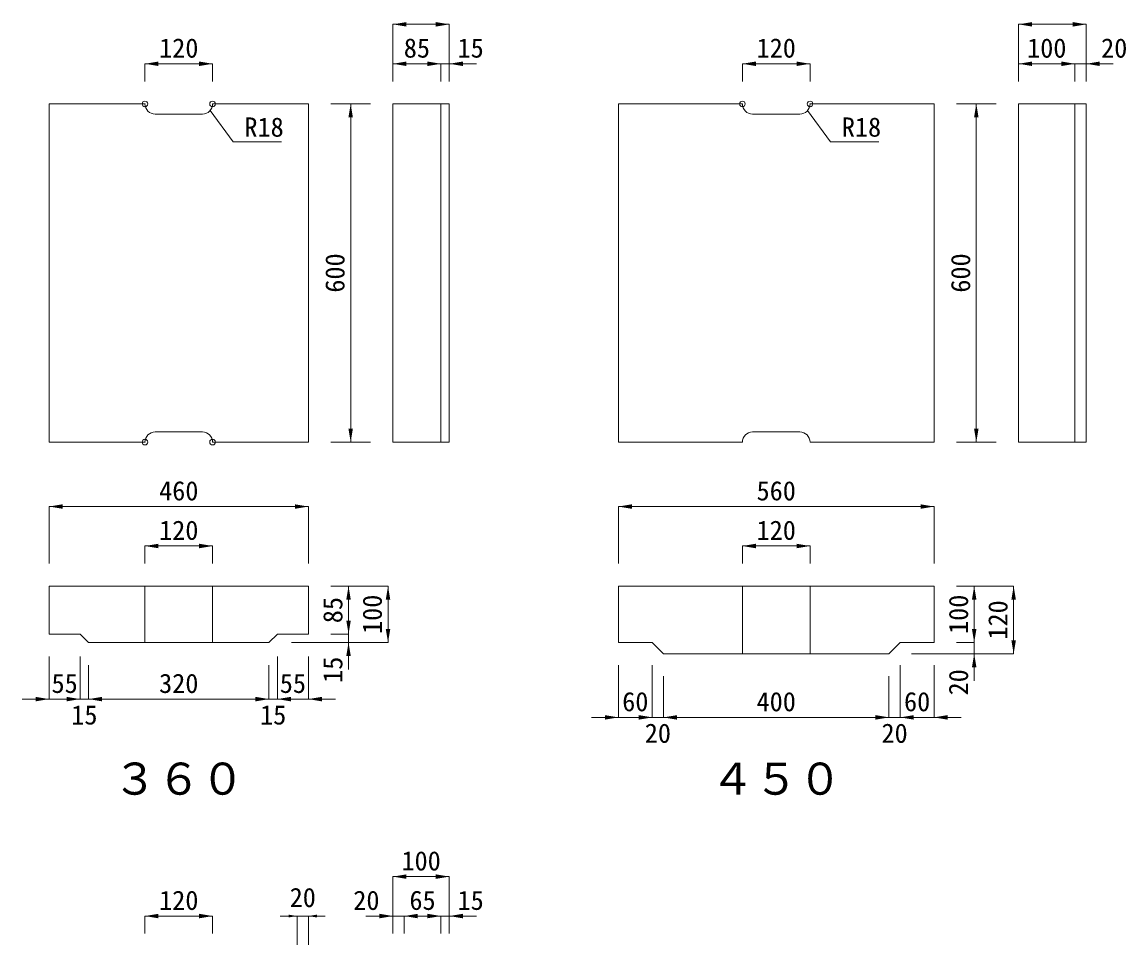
# Model space of a CAD drawing. Units: millimetres at full size, sheet at 1:20. Extents: x 19804 to 37687, y 7081 to 13999.
# Drawn here: x 31919 to 33877, y 8890 to 10528 of the extents above; entities that cross this region are included whole.
import ezdxf
from ezdxf.enums import TextEntityAlignment as Align

# ---------------------------------------------------------------- set-up
doc = ezdxf.new("R2010")
doc.units = ezdxf.units.MM
doc.header["$LTSCALE"] = 20
doc.header["$PDMODE"] = 32
doc.header["$PDSIZE"] = 10
for name, color, linetype, lineweight in [('0_2', 7, 'Continuous', 13), ('寸法線', 7, 'Continuous', 13), ('引出線', 4, 'Continuous', 13), ('本体', 2, 'Continuous', 13)]:
    doc.layers.add(name, color=color, linetype=linetype, lineweight=lineweight)
doc.styles.add('ＭＳ ゴシック', font='')
doc.styles.get('ＭＳ ゴシック').set_extended_font_data('MS Gothic')

# ---------------------------------------------------------------- blocks, each defined once
blk = doc.blocks.new('filled_arrow')
at = {"color": 0, "linetype": 'Continuous', "lineweight": -2}
blk.add_solid([(7.5, 1.25), (0, 0), (7.5, -1.25)], dxfattribs=at)

msp = doc.modelspace()

# ---------------------------------------------------------------- linework, layer by layer
at = {"layer": '寸法線'}
for p, q in [((32676.88, 10523.76), (32576.88, 10523.76)), ((32576.88, 10422.52), (32576.88, 10523.76)), ((32676.88, 10422.52), (32676.88, 10523.76)), ((33806.88, 10523.76), (33686.88, 10523.76)), ((33686.88, 10422.52), (33686.88, 10523.76)), ((33806.88, 10422.52), (33806.88, 10523.76)), ((32136.88, 10453.76), (32256.88, 10453.76)), ((32136.88, 10422.52), (32136.88, 10453.76)), ((32256.88, 10422.52), (32256.88, 10453.76)), ((32576.88, 10453.76), (32661.88, 10453.76)), ((32576.88, 10422.52), (32576.88, 10453.76)), ((32613.88, 10453.76), (32724.88, 10453.76)), ((32661.88, 10422.52), (32661.88, 10453.76)), ((32661.88, 10422.52), (32661.88, 10453.76)), ((32676.88, 10422.52), (32676.88, 10453.76)), ((33196.88, 10453.76), (33316.88, 10453.76)), ((33196.88, 10422.52), (33196.88, 10453.76)), ((33316.88, 10422.52), (33316.88, 10453.76)), ((33686.88, 10453.76), (33786.88, 10453.76)), ((33686.88, 10422.52), (33686.88, 10453.76)), ((33854.88, 10453.76), (33738.88, 10453.76)), ((33786.88, 10422.52), (33786.88, 10453.76)), ((33786.88, 10422.52), (33786.88, 10453.76)), ((33806.88, 10422.52), (33806.88, 10453.76)), ((32466.88, 10382.52), (32501.88, 10382.52)), ((32501.88, 9782.52), (32501.88, 10382.52)), ((32501.88, 10382.52), (32501.88, 9782.52)), ((32536.88, 10382.52), (32501.88, 10382.52)), ((33576.88, 10382.52), (33611.88, 10382.52)), ((33611.88, 9782.52), (33611.88, 10382.52)), ((33611.88, 10382.52), (33611.88, 9782.52)), ((33646.88, 10382.52), (33611.88, 10382.52)), ((32466.88, 9782.52), (32501.88, 9782.52)), ((32536.88, 9782.52), (32501.88, 9782.52)), ((33576.88, 9782.52), (33611.88, 9782.52)), ((33646.88, 9782.52), (33611.88, 9782.52)), ((31966.88, 9668.15), (32426.88, 9668.15)), ((31966.88, 9566.91), (31966.88, 9668.15)), ((32426.88, 9566.91), (32426.88, 9668.15)), ((32976.88, 9668.15), (33536.88, 9668.15)), ((32976.88, 9566.91), (32976.88, 9668.15)), ((33536.88, 9566.91), (33536.88, 9668.15)), ((32136.88, 9598.15), (32256.88, 9598.15)), ((32136.88, 9566.91), (32136.88, 9598.15)), ((32256.88, 9566.91), (32256.88, 9598.15)), ((33196.88, 9598.15), (33316.88, 9598.15)), ((33196.88, 9566.91), (33196.88, 9598.15)), ((33316.88, 9566.91), (33316.88, 9598.15)), ((32466.88, 9526.91), (32498.11, 9526.91)), ((32466.88, 9526.91), (32568.11, 9526.91)), ((32498.11, 9441.91), (32498.11, 9526.91)), ((32568.11, 9426.91), (32568.11, 9526.91)), ((33576.88, 9526.91), (33608.11, 9526.91)), ((33576.88, 9526.91), (33678.11, 9526.91)), ((33608.11, 9426.91), (33608.11, 9526.91)), ((33678.11, 9526.91), (33678.11, 9406.91)), ((32498.11, 9378.91), (32498.11, 9489.91)), ((33608.11, 9358.91), (33608.11, 9474.91)), ((32466.88, 9441.91), (32498.11, 9441.91)), ((32466.88, 9441.91), (32498.11, 9441.91)), ((32396.88, 9426.91), (32498.11, 9426.91)), ((32396.88, 9426.91), (32568.11, 9426.91)), ((33576.88, 9426.91), (33608.11, 9426.91)), ((33576.88, 9426.91), (33608.11, 9426.91)), ((31966.88, 9401.91), (31966.88, 9326.47)), ((32021.88, 9401.91), (32021.88, 9326.47)), ((32021.88, 9401.91), (32021.88, 9326.47)), ((32371.88, 9401.91), (32371.88, 9326.47)), ((32371.88, 9401.91), (32371.88, 9326.47)), ((32426.88, 9401.91), (32426.88, 9326.47)), ((33496.88, 9406.91), (33678.11, 9406.91)), ((33496.88, 9406.91), (33608.11, 9406.91)), ((32036.88, 9386.91), (32036.88, 9326.47)), ((32036.88, 9386.91), (32036.88, 9326.47)), ((32356.88, 9386.91), (32356.88, 9326.47)), ((32356.88, 9386.91), (32356.88, 9326.47)), ((32976.88, 9386.91), (32976.88, 9294.04)), ((33036.88, 9386.91), (33036.88, 9294.04)), ((33036.88, 9386.91), (33036.88, 9294.04)), ((33476.88, 9386.91), (33476.88, 9294.04)), ((33476.88, 9386.91), (33476.88, 9294.04)), ((33536.88, 9386.91), (33536.88, 9294.04)), ((33056.88, 9366.91), (33056.88, 9294.04)), ((33056.88, 9366.91), (33056.88, 9294.04)), ((33456.88, 9366.91), (33456.88, 9294.04)), ((33456.88, 9366.91), (33456.88, 9294.04)), ((32021.88, 9326.47), (31918.88, 9326.47)), ((31973.88, 9326.47), (32084.88, 9326.47)), ((32036.88, 9326.47), (32356.88, 9326.47)), ((32308.88, 9326.47), (32419.88, 9326.47)), ((32371.88, 9326.47), (32474.88, 9326.47)), ((32928.88, 9294.04), (33036.88, 9294.04)), ((32988.88, 9294.04), (33104.88, 9294.04)), ((33056.88, 9294.04), (33456.88, 9294.04)), ((33408.88, 9294.04), (33524.88, 9294.04)), ((33476.88, 9294.04), (33584.88, 9294.04)), ((32676.88, 9011.55), (32576.88, 9011.55)), ((32576.88, 8910.32), (32576.88, 9011.55)), ((32676.88, 8910.32), (32676.88, 9011.55)), ((32136.88, 8941.55), (32256.88, 8941.55)), ((32136.88, 8910.32), (32136.88, 8941.55)), ((32256.88, 8910.32), (32256.88, 8941.55)), ((32644.88, 8941.55), (32528.88, 8941.55)), ((32576.88, 8910.32), (32576.88, 8941.55)), ((32596.88, 8941.55), (32661.88, 8941.55)), ((32596.88, 8910.32), (32596.88, 8941.55)), ((32596.88, 8910.32), (32596.88, 8941.55)), ((32613.88, 8941.55), (32724.88, 8941.55)), ((32661.88, 8910.32), (32661.88, 8941.55)), ((32661.88, 8910.32), (32661.88, 8941.55)), ((32676.88, 8910.32), (32676.88, 8941.55))]:
    msp.add_line(p, q, dxfattribs=at)
at = {"layer": '寸法線', "lineweight": 9}
for p, q in [((32456.88, 8941.55), (32376.88, 8941.55)), ((32406.88, 8890.32), (32406.88, 8941.55)), ((32426.88, 8890.32), (32426.88, 8941.55))]:
    msp.add_line(p, q, dxfattribs=at)
at = {"layer": '引出線'}
for points in [[(32252.48, 10370.74), (32293.32, 10315.35), (32378.93, 10315.35)], [(33312.48, 10370.74), (33353.32, 10315.35), (33438.93, 10315.35)]]:
    msp.add_lwpolyline(points, dxfattribs=at)
at = {"layer": '本体'}
for p, q in [((31966.88, 9782.52), (31966.88, 10382.52)), ((31966.88, 10382.52), (32136.88, 10382.52)), ((32256.88, 10382.52), (32426.88, 10382.52)), ((32426.88, 9782.52), (32426.88, 10382.52)), ((32576.88, 10382.52), (32576.88, 9782.52)), ((32576.88, 10382.52), (32676.88, 10382.52)), ((32661.88, 10382.52), (32661.88, 9782.52)), ((32676.88, 10382.52), (32676.88, 9782.52)), ((32976.88, 9782.52), (32976.88, 10382.52)), ((32976.88, 10382.52), (33196.88, 10382.52)), ((33316.88, 10382.52), (33536.88, 10382.52)), ((33536.88, 9782.52), (33536.88, 10382.52)), ((33686.88, 10382.52), (33686.88, 9782.52)), ((33686.88, 10382.52), (33806.88, 10382.52)), ((33786.88, 10382.52), (33786.88, 9782.52)), ((33806.88, 10382.52), (33806.88, 9782.52)), ((32154.88, 10364.52), (32238.88, 10364.52)), ((33214.88, 10364.52), (33298.88, 10364.52)), ((32154.88, 9800.52), (32238.88, 9800.52)), ((33214.88, 9800.52), (33298.88, 9800.52)), ((31966.88, 9782.52), (32136.88, 9782.52)), ((32256.88, 9782.52), (32426.88, 9782.52)), ((32576.88, 9782.52), (32676.88, 9782.52)), ((32976.88, 9782.52), (33196.88, 9782.52)), ((33316.88, 9782.52), (33536.88, 9782.52)), ((33686.88, 9782.52), (33806.88, 9782.52))]:
    msp.add_line(p, q, dxfattribs=at)
at = {"layer": '本体', "lineweight": 20}
for p, q in [((32426.88, 9526.91), (31966.88, 9526.91)), ((31966.88, 9526.91), (31966.88, 9441.91)), ((32426.88, 9526.91), (32426.88, 9441.91)), ((32976.88, 9526.91), (33536.88, 9526.91)), ((32976.88, 9526.91), (32976.88, 9426.91)), ((33536.88, 9526.91), (33536.88, 9426.91)), ((31966.88, 9441.91), (32021.88, 9441.91)), ((32021.88, 9441.91), (32036.88, 9426.91)), ((32356.88, 9426.91), (32371.88, 9441.91)), ((32371.88, 9441.91), (32426.88, 9441.91)), ((32036.88, 9426.91), (32356.88, 9426.91)), ((32976.88, 9426.91), (33036.88, 9426.91)), ((33036.88, 9426.91), (33056.88, 9406.91)), ((33476.88, 9426.91), (33456.88, 9406.91)), ((33536.88, 9426.91), (33476.88, 9426.91)), ((33056.88, 9406.91), (33456.88, 9406.91))]:
    msp.add_line(p, q, dxfattribs=at)
at = {"layer": '本体', "lineweight": 9}
for p, q in [((32136.88, 9526.91), (32136.88, 9426.91)), ((32256.88, 9526.91), (32256.88, 9426.91)), ((33196.88, 9526.91), (33196.88, 9406.91)), ((33316.88, 9406.91), (33316.88, 9526.91))]:
    msp.add_line(p, q, dxfattribs=at)
at = {"layer": '本体'}
for centre, start, end in [((32154.88, 10382.52), 180, 270), ((32238.88, 10382.52), 270, 0), ((33298.88, 10382.52), 270, 0), ((32154.88, 9782.52), 90, 180), ((32238.88, 9782.52), 0, 90), ((33214.88, 9782.52), 90, 180), ((33298.88, 9782.52), 0, 90)]:
    msp.add_arc(centre, 18, start, end, dxfattribs=at)
at = {"layer": '本体', "lineweight": 9}
msp.add_arc((33214.88, 10382.52), 18, 180, 270, dxfattribs=at)
at = {"layer": '本体'}
for p in [(32136.88, 10382.52), (32256.88, 10382.52), (33196.88, 10382.52), (33316.88, 10382.52), (32136.88, 9782.52), (32256.88, 9782.52)]:
    msp.add_point(p, dxfattribs=at)

# ---------------------------------------------------------------- block references
at = {"layer": '寸法線', "xscale": 3.2, "yscale": 3.2}
for p in [(32576.88, 10523.76), (33686.88, 10523.76), (32136.88, 10453.76), (32576.88, 10453.76), (32676.88, 10453.76), (33196.88, 10453.76), (33686.88, 10453.76), (33806.88, 10453.76), (31966.88, 9668.15), (32976.88, 9668.15), (32136.88, 9598.15), (33196.88, 9598.15), (32036.88, 9326.47), (32036.88, 9326.47), (32371.88, 9326.47), (32371.88, 9326.47), (32426.88, 9326.47), (33056.88, 9294.04), (33056.88, 9294.04), (33476.88, 9294.04), (33476.88, 9294.04), (33536.88, 9294.04), (32576.88, 9011.55), (32136.88, 8941.55), (32596.88, 8941.55), (32596.88, 8941.55), (32676.88, 8941.55)]:
    msp.add_blockref('filled_arrow', p, dxfattribs=at)
for p, rotation in [((32676.88, 10523.76), 180), ((33806.88, 10523.76), 180), ((32256.88, 10453.76), 180), ((32661.88, 10453.76), 180), ((32661.88, 10453.76), 180), ((33316.88, 10453.76), 180), ((33786.88, 10453.76), 180), ((33786.88, 10453.76), 180), ((32501.88, 10382.52), 270), ((32501.88, 10382.52), 270), ((33611.88, 10382.52), 270), ((33611.88, 10382.52), 270), ((32501.88, 9782.52), 90), ((32501.88, 9782.52), 90), ((33611.88, 9782.52), 90), ((33611.88, 9782.52), 90), ((32426.88, 9668.15), 180), ((33536.88, 9668.15), 180), ((32256.88, 9598.15), 180), ((33316.88, 9598.15), 180), ((32498.11, 9526.91), 270), ((32568.11, 9526.91), 270), ((33608.11, 9526.91), 270), ((33678.11, 9526.91), 270), ((32498.11, 9441.91), 90), ((32498.11, 9441.91), 90), ((32568.11, 9426.91), 90), ((33608.11, 9426.91), 90), ((33608.11, 9426.91), 90), ((32498.11, 9426.91), 270), ((33678.11, 9406.91), 90), ((33608.11, 9406.91), 270), ((31966.88, 9326.47), 180), ((32021.88, 9326.47), 180), ((32021.88, 9326.47), 180), ((32356.88, 9326.47), 180), ((32356.88, 9326.47), 180), ((32976.88, 9294.04), 180), ((33036.88, 9294.04), 180), ((33036.88, 9294.04), 180), ((33456.88, 9294.04), 180), ((33456.88, 9294.04), 180), ((32676.88, 9011.55), 180), ((32256.88, 8941.55), 180), ((32576.88, 8941.55), 180), ((32661.88, 8941.55), 180), ((32661.88, 8941.55), 180)]:
    msp.add_blockref('filled_arrow', p, dxfattribs=dict(at, rotation=rotation))
at = {"layer": '寸法線', "lineweight": 9, "xscale": 2, "yscale": 2, "rotation": 180}
msp.add_blockref('filled_arrow', (32406.88, 8941.55), dxfattribs=at)
at = {"layer": '寸法線', "lineweight": 9, "xscale": 2, "yscale": 2}
msp.add_blockref('filled_arrow', (32426.88, 8941.55), dxfattribs=at)
at = {"layer": '引出線', "xscale": 0.16, "yscale": 0.16, "rotation": 306.4}
for p in [(32252.48, 10370.74), (33312.48, 10370.74)]:
    msp.add_blockref('filled_arrow', p, dxfattribs=at)

# ---------------------------------------------------------------- texts
at = {"layer": '0_2', "style": 'ＭＳ ゴシック'}
for s, p in [('３６０', (32196.88, 9139.77)), ('４５０', (33256.88, 9139.77))]:
    msp.add_text(s, height=56.96, dxfattribs=at).set_placement(p, align=Align.BOTTOM_CENTER)
at = {"layer": '寸法線', "style": 'ＭＳ ゴシック'}
for s, p in [('120', (32196.88, 10481.76)), ('85', (32619.38, 10481.76)), ('15', (32714.75, 10481.76)), ('120', (33256.88, 10481.76)), ('100', (33736.88, 10481.76)), ('20', (33856.54, 10481.76)), ('460', (32196.88, 9696.15)), ('560', (33256.88, 9696.15)), ('120', (32196.88, 9626.15)), ('120', (33256.88, 9626.15)), ('55', (31994.38, 9354.47)), ('320', (32196.88, 9354.47)), ('55', (32399.38, 9354.47)), ('60', (33006.88, 9322.04)), ('400', (33256.88, 9322.04)), ('60', (33506.88, 9322.04)), ('15', (32029.38, 9298.47)), ('15', (32364.38, 9298.47)), ('20', (33046.88, 9266.04)), ('20', (33466.88, 9266.04)), ('100', (32626.88, 9039.55)), ('20', (32416.88, 8974.55)), ('120', (32196.88, 8969.55)), ('20', (32529.78, 8969.55)), ('65', (32629.38, 8969.55)), ('15', (32714.75, 8969.55))]:
    msp.add_text(s, height=34.18, dxfattribs=at).set_placement(p, align=Align.MIDDLE_CENTER)
for s, p in [('600', (32473.88, 10082.52)), ('600', (32473.88, 10082.52)), ('600', (33583.88, 10082.52)), ('600', (33583.88, 10082.52)), ('85', (32470.11, 9484.41)), ('100', (32540.11, 9476.91)), ('100', (33580.11, 9476.91)), ('120', (33650.11, 9466.91)), ('15', (32470.11, 9378.52)), ('20', (33580.11, 9356.27))]:
    msp.add_text(s, height=34.18, rotation=90, dxfattribs=at).set_placement(p, align=Align.MIDDLE_CENTER)
at = {"layer": '引出線', "style": 'ＭＳ ゴシック'}
for p in [(32313.32, 10358.55), (33373.32, 10358.55)]:
    msp.add_text('R18', height=34.18, dxfattribs=at).set_placement(p, align=Align.TOP_LEFT)

doc.saveas('drawing.dxf')
